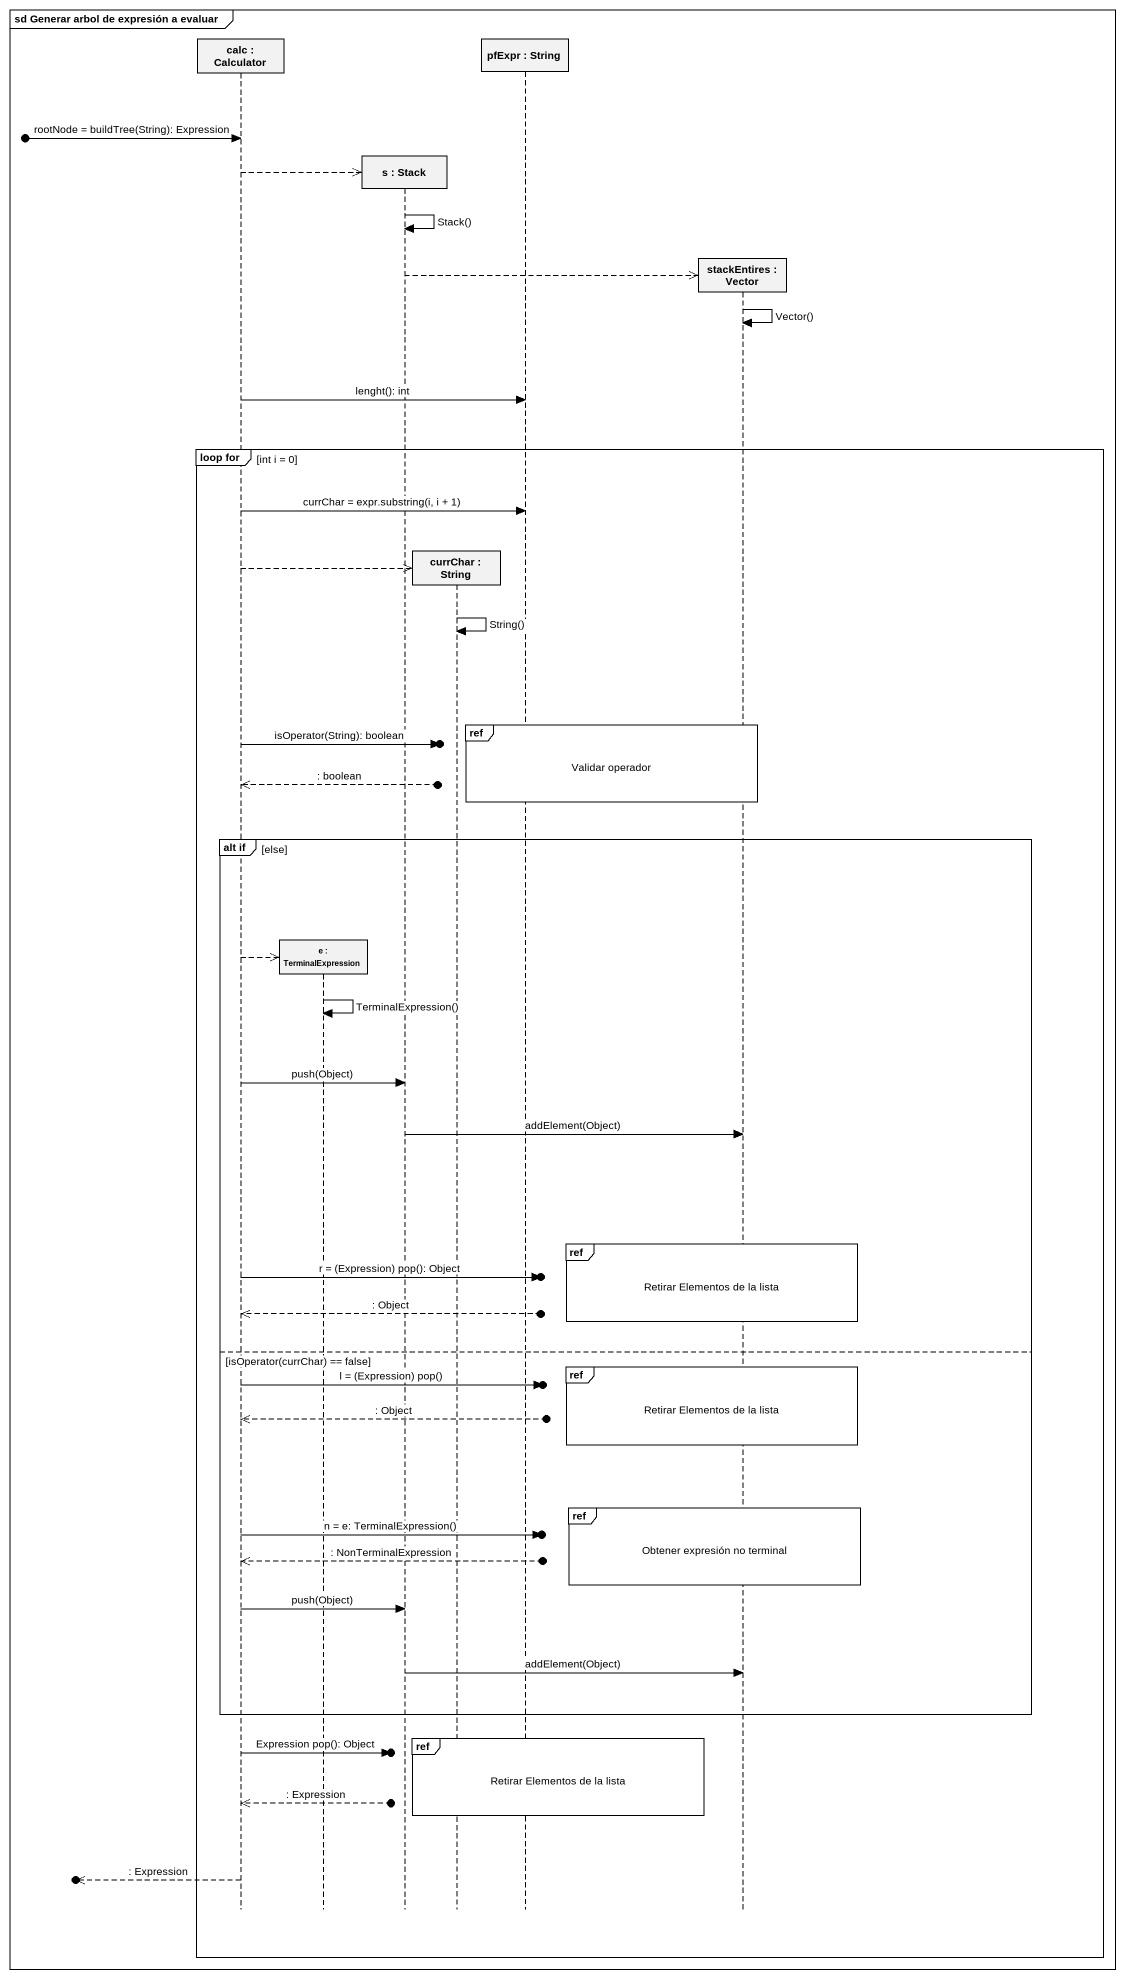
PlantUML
@startuml
mainframe sd Generar arbol de expresión a evaluar
hide footbox
participant "calc : Calculator" as calc
participant "e : TerminalExpression" as e
participant "s : Stack" as s
participant "currChar : String" as currChar
participant "pfExpr : String" as pfExpr
participant "stackEntires : Vector" as stackEntires

[o-> calc : rootNode = buildTree(String): Expression
calc -->> s **
s -> s : Stack()
s -->> stackEntires **
stackEntires -> stackEntires : Vector()
calc -> pfExpr : lenght(): int
group loop for [int i = 0]
  calc -> pfExpr : currChar = expr.substring(i, i + 1)
  calc -->> currChar **
  currChar -> currChar : String()
  ref over pfExpr, stackEntires : Validar operador
  calc ->o] : isOperator(String): boolean
  calc <<--o] : : boolean
  group alt if [else]
    calc -->> e **
    e -> e : TerminalExpression()
    calc -> s : push(Object)
    s -> stackEntires : addElement(Object)
    ref over stackEntires : Retirar Elementos de la lista
    calc ->o] : r = (Expression) pop(): Object
    calc <<--o] : : Object
  else isOperator(currChar) == false
    ref over stackEntires : Retirar Elementos de la lista
    calc ->o] : l = (Expression) pop()
    calc <<--o] : : Object
    ref over stackEntires : Obtener expresión no terminal
    calc ->o] : n = e: TerminalExpression()
    calc <<--o] : : NonTerminalExpression
    calc -> s : push(Object)
    s -> stackEntires : addElement(Object)
  end
  ref over currChar, pfExpr : Retirar Elementos de la lista
  calc ->o] : Expression pop(): Object
  calc <<--o] : : Expression
  [o<<-- calc : : Expression
end
@enduml
